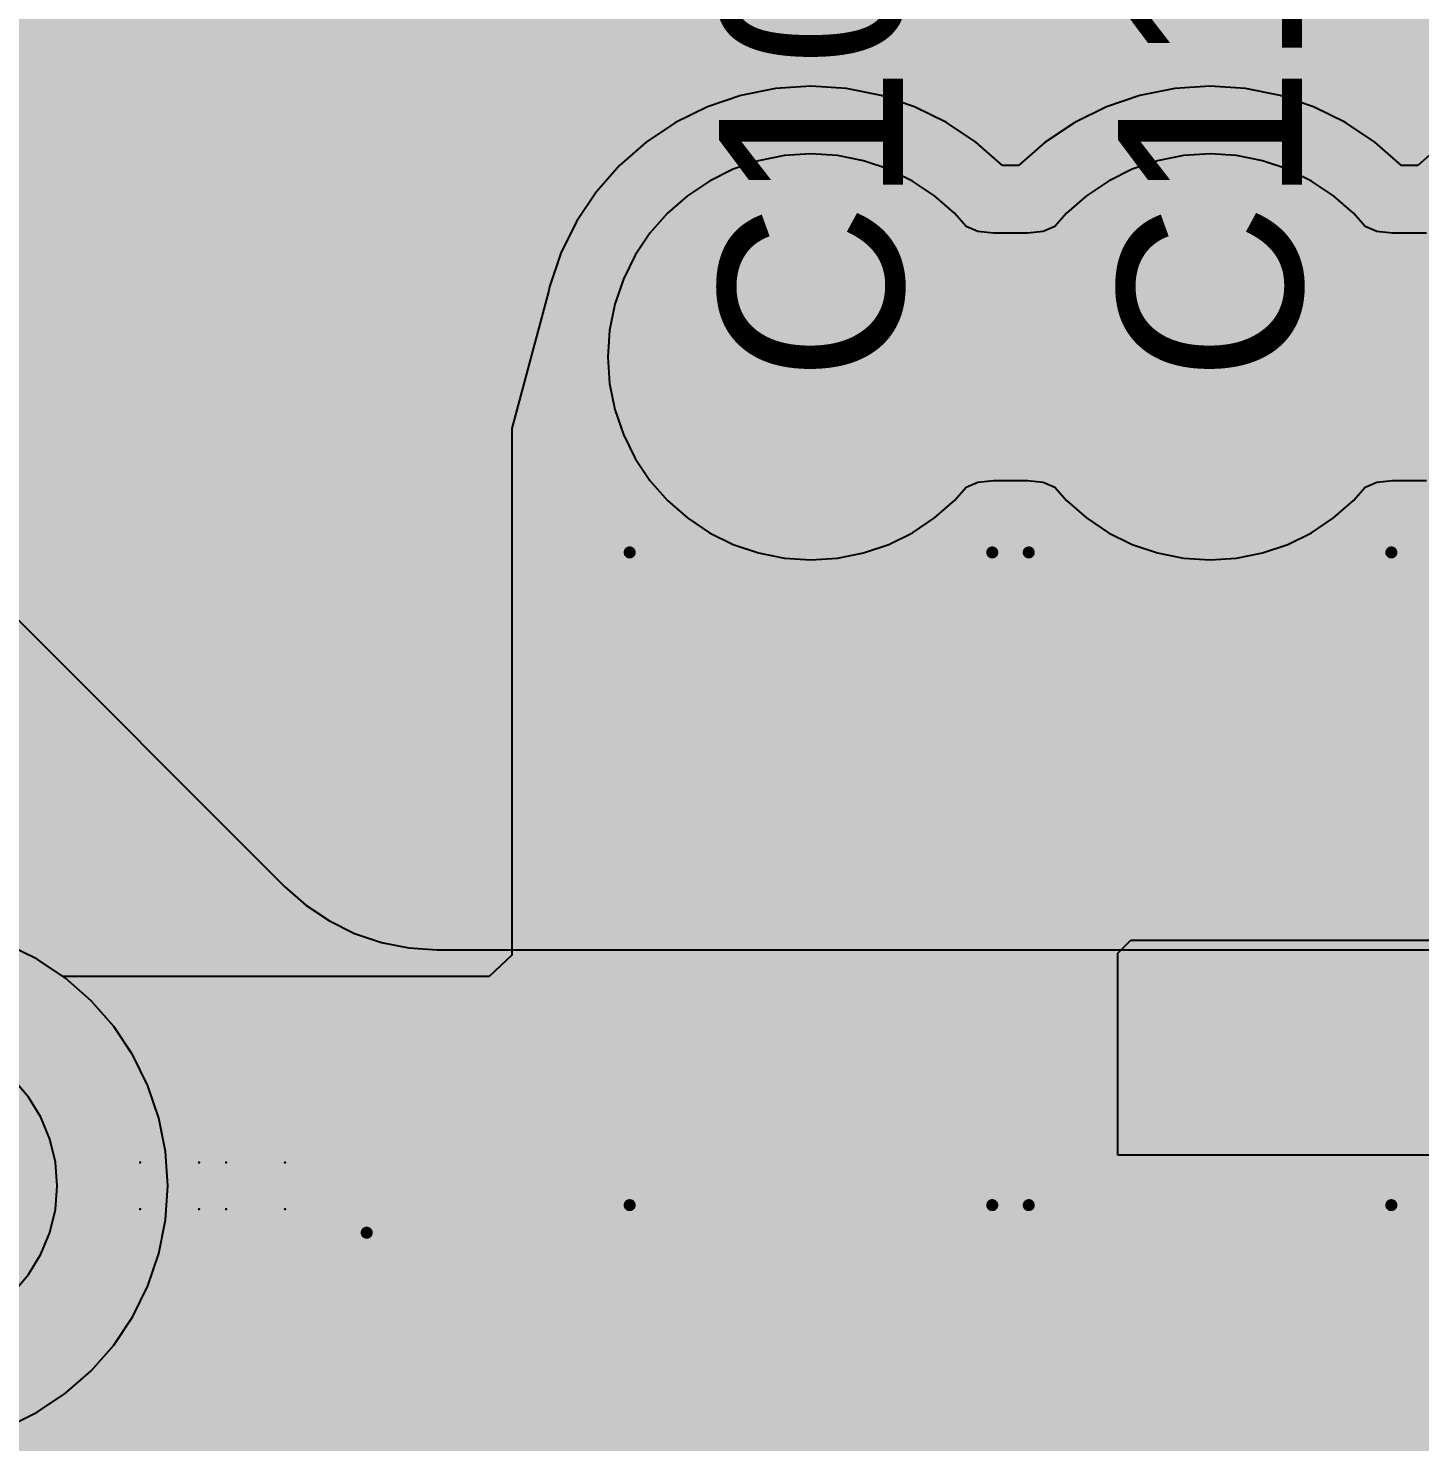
# Model space of a CAD drawing. Header units: millimetres. Extents: x 5.97 to 14.78, y 3.86 to 11.35.
# Drawn here: x 9.0425 to 9.2692, y 7.9433 to 8.1735 of the extents above; entities that cross this region are included whole.
import ezdxf

# ---------------------------------------------------------------- set-up
doc = ezdxf.new("R2010")
doc.units = ezdxf.units.MM
doc.header["$MEASUREMENT"] = 0
for name, color, linetype in [('BottomLayer', 5, 'Continuous'), ('BottomOverlay', 54, 'Continuous'), ('Mechanical13', 56, 'Continuous'), ('Mechanical15', 56, 'Continuous'), ('Mechanical2', 216, 'Continuous'), ('Mechanical4', 56, 'Continuous'), ('MidLayer1', 16, 'Continuous'), ('MidLayer2', 76, 'Continuous'), ('MultiLayer', 9, 'Continuous'), ('TopLayer', 1, 'Continuous'), ('TopOverlay', 2, 'Continuous'), ('TopPaste', 8, 'Continuous'), ('TopSolder', 216, 'Continuous')]:
    doc.layers.add(name, color=color, linetype=linetype)

# ---------------------------------------------------------------- blocks, each defined once
blk = doc.blocks.new('24_QFN_182')
at = {"layer": 'Mechanical13', "const_width": 0.00394}
for points in [[(0.08071, 0.08071), (-0.08071, 0.08071)], [(-0.08071, 0.08071), (-0.08071, -0.08071)], [(0.08071, 0.08071), (0.08071, -0.08071)], [(0.08071, -0.08071), (-0.08071, -0.08071)]]:
    blk.add_lwpolyline(points, dxfattribs=at)
at = {"layer": 'Mechanical13'}
for points, const_width in [([(-0.08169, 0.08071, 1), (-0.07972, 0.08071, 1)], 0.00197), ([(-0.08169, 0.08071, 1), (-0.07972, 0.08071, 1)], 0.00197), ([(0.07972, 0.08071, 1), (0.08169, 0.08071, 1)], 0.00197), ([(0.07972, 0.08071, 1), (0.08169, 0.08071, 1)], 0.00197), ([(-0.02559, 0.04528, 1), (-0.06496, 0.04528, 1)], 0.00394), ([(-0.06594, 0.04528, 1), (-0.06398, 0.04528, 1)], 0.00197), ([(-0.02657, 0.04528, 1), (-0.02461, 0.04528, 1)], 0.00197), ([(-0.08169, -0.08071, 1), (-0.07972, -0.08071, 1)], 0.00197), ([(-0.08169, -0.08071, 1), (-0.07972, -0.08071, 1)], 0.00197), ([(0.07972, -0.08071, 1), (0.08169, -0.08071, 1)], 0.00197), ([(0.07972, -0.08071, 1), (0.08169, -0.08071, 1)], 0.00197)]:
    blk.add_lwpolyline(points, format="xyb", close=True, dxfattribs=dict(at, const_width=const_width))
at = {"layer": 'Mechanical15'}
for points, const_width in [([(0.10236, 0.10236), (-0.10236, 0.10236)], 0.00197), ([(-0.10236, 0.10236), (-0.10236, -0.10236)], 0.00197), ([(0.10236, 0.10236), (0.10236, -0.10236)], 0.00197), ([(0, 0.01969), (0, -0.01969)], 0.00394), ([(0.01969, 0), (-0.01969, 0)], 0.00394), ([(0.10236, -0.10236), (-0.10236, -0.10236)], 0.00197)]:
    blk.add_lwpolyline(points, dxfattribs=dict(at, const_width=const_width))
for points, const_width in [([(-0.10285, 0.10236, 1), (-0.10187, 0.10236, 1)], 0.000984), ([(-0.10285, 0.10236, 1), (-0.10187, 0.10236, 1)], 0.000984), ([(0.10187, 0.10236, 1), (0.10285, 0.10236, 1)], 0.000984), ([(0.10187, 0.10236, 1), (0.10285, 0.10236, 1)], 0.000984), ([(-0.00098, 0.01969, 1), (0.00098, 0.01969, 1)], 0.00197), ([(-0.02067, 0, 1), (-0.0187, 0, 1)], 0.00197), ([(0.0187, 0, 1), (0.02067, 0, 1)], 0.00197), ([(-0.00098, -0.01969, 1), (0.00098, -0.01969, 1)], 0.00197), ([(-0.10285, -0.10236, 1), (-0.10187, -0.10236, 1)], 0.000984), ([(-0.10285, -0.10236, 1), (-0.10187, -0.10236, 1)], 0.000984), ([(0.10187, -0.10236, 1), (0.10285, -0.10236, 1)], 0.000984), ([(0.10187, -0.10236, 1), (0.10285, -0.10236, 1)], 0.000984)]:
    blk.add_lwpolyline(points, format="xyb", close=True, dxfattribs=dict(at, const_width=const_width))
at = {"layer": 'TopLayer'}
for points in [[(-0.05413, 0.06102), (-0.04429, 0.06102), (-0.05413, 0.09252), (-0.04429, 0.09252)], [(-0.03445, 0.06102), (-0.02461, 0.06102), (-0.03445, 0.09252), (-0.02461, 0.09252)], [(-0.01476, 0.06102), (-0.00492, 0.06102), (-0.01476, 0.09252), (-0.00492, 0.09252)], [(0.00492, 0.06102), (0.01476, 0.06102), (0.00492, 0.09252), (0.01476, 0.09252)], [(0.02461, 0.06102), (0.03445, 0.06102), (0.02461, 0.09252), (0.03445, 0.09252)], [(0.04429, 0.06102), (0.05413, 0.06102), (0.04429, 0.09252), (0.05413, 0.09252)], [(-0.06102, 0.04429), (-0.06102, 0.05413), (-0.09252, 0.04429), (-0.09252, 0.05413)], [(0.09252, 0.04429), (0.09252, 0.05413), (0.06102, 0.04429), (0.06102, 0.05413)], [(-0.05315, -0.05118), (0.05315, -0.05118), (-0.05315, 0.05118), (0.05315, 0.05118)], [(-0.06102, 0.02461), (-0.06102, 0.03445), (-0.09252, 0.02461), (-0.09252, 0.03445)], [(0.09252, 0.02461), (0.09252, 0.03445), (0.06102, 0.02461), (0.06102, 0.03445)], [(-0.06102, 0.00492), (-0.06102, 0.01476), (-0.09252, 0.00492), (-0.09252, 0.01476)], [(0.09252, 0.00492), (0.09252, 0.01476), (0.06102, 0.00492), (0.06102, 0.01476)], [(-0.06102, -0.01476), (-0.06102, -0.00492), (-0.09252, -0.01476), (-0.09252, -0.00492)], [(0.09252, -0.01476), (0.09252, -0.00492), (0.06102, -0.01476), (0.06102, -0.00492)], [(-0.06102, -0.03445), (-0.06102, -0.02461), (-0.09252, -0.03445), (-0.09252, -0.02461)], [(0.09252, -0.03445), (0.09252, -0.02461), (0.06102, -0.03445), (0.06102, -0.02461)], [(-0.06102, -0.05413), (-0.06102, -0.04429), (-0.09252, -0.05413), (-0.09252, -0.04429)], [(0.09252, -0.05413), (0.09252, -0.04429), (0.06102, -0.05413), (0.06102, -0.04429)], [(-0.05413, -0.09252), (-0.04429, -0.09252), (-0.05413, -0.06102), (-0.04429, -0.06102)], [(-0.03445, -0.09252), (-0.02461, -0.09252), (-0.03445, -0.06102), (-0.02461, -0.06102)], [(-0.01476, -0.09252), (-0.00492, -0.09252), (-0.01476, -0.06102), (-0.00492, -0.06102)], [(0.00492, -0.09252), (0.01476, -0.09252), (0.00492, -0.06102), (0.01476, -0.06102)], [(0.02461, -0.09252), (0.03445, -0.09252), (0.02461, -0.06102), (0.03445, -0.06102)], [(0.04429, -0.09252), (0.05413, -0.09252), (0.04429, -0.06102), (0.05413, -0.06102)]]:
    blk.add_solid(points, dxfattribs=at)
at = {"layer": 'TopOverlay'}
for points, const_width in [([(-0.10728, 0.08071, 1), (-0.11713, 0.08071, 1)], 0.01181), ([(-0.08786, 0.08661, 1), (-0.08536, 0.08661, 1)], 0.0025), ([(-0.08786, 0.08661, 1), (-0.08536, 0.08661, 1)], 0.0025), ([(-0.07113, 0.08661, 1), (-0.06863, 0.08661, 1)], 0.0025), ([(0.06863, 0.08661, 1), (0.07113, 0.08661, 1)], 0.0025), ([(0.08536, 0.08661, 1), (0.08786, 0.08661, 1)], 0.0025), ([(0.08536, 0.08661, 1), (0.08786, 0.08661, 1)], 0.0025), ([(-0.12008, 0.08071, 1), (-0.11417, 0.08071, 1)], 0.00591), ([(-0.11024, 0.08071, 1), (-0.10433, 0.08071, 1)], 0.00591), ([(-0.08786, 0.06988, 1), (-0.08536, 0.06988, 1)], 0.0025), ([(0.08536, 0.06988, 1), (0.08786, 0.06988, 1)], 0.0025), ([(-0.08786, -0.06988, 1), (-0.08536, -0.06988, 1)], 0.0025), ([(0.08536, -0.06988, 1), (0.08786, -0.06988, 1)], 0.0025), ([(-0.08786, -0.08661, 1), (-0.08536, -0.08661, 1)], 0.0025), ([(-0.08786, -0.08661, 1), (-0.08536, -0.08661, 1)], 0.0025), ([(-0.07113, -0.08661, 1), (-0.06863, -0.08661, 1)], 0.0025), ([(0.06863, -0.08661, 1), (0.07113, -0.08661, 1)], 0.0025), ([(0.08536, -0.08661, 1), (0.08786, -0.08661, 1)], 0.0025), ([(0.08536, -0.08661, 1), (0.08786, -0.08661, 1)], 0.0025)]:
    blk.add_lwpolyline(points, format="xyb", close=True, dxfattribs=dict(at, const_width=const_width))
at = {"layer": 'TopOverlay', "const_width": 0.005}
for points in [[(-0.06988, 0.08661), (-0.08661, 0.08661)], [(-0.08661, 0.08661), (-0.08661, 0.06988)], [(0.08661, 0.08661), (0.06988, 0.08661)], [(0.08661, 0.08661), (0.08661, 0.06988)], [(-0.08661, -0.06988), (-0.08661, -0.08661)], [(0.08661, -0.06988), (0.08661, -0.08661)], [(-0.06988, -0.08661), (-0.08661, -0.08661)], [(0.08661, -0.08661), (0.06988, -0.08661)]]:
    blk.add_lwpolyline(points, dxfattribs=at)
at = {"layer": 'TopPaste'}
for points in [[(-0.05713, 0.05802), (-0.04129, 0.05802), (-0.05713, 0.09552), (-0.04129, 0.09552)], [(-0.03745, 0.05802), (-0.02161, 0.05802), (-0.03745, 0.09552), (-0.02161, 0.09552)], [(-0.01776, 0.05802), (-0.00192, 0.05802), (-0.01776, 0.09552), (-0.00192, 0.09552)], [(0.00192, 0.05802), (0.01776, 0.05802), (0.00192, 0.09552), (0.01776, 0.09552)], [(0.02161, 0.05802), (0.03745, 0.05802), (0.02161, 0.09552), (0.03745, 0.09552)], [(0.04129, 0.05802), (0.05713, 0.05802), (0.04129, 0.09552), (0.05713, 0.09552)], [(-0.05802, 0.04129), (-0.05802, 0.05713), (-0.09552, 0.04129), (-0.09552, 0.05713)], [(0.09552, 0.04129), (0.09552, 0.05713), (0.05802, 0.04129), (0.05802, 0.05713)], [(-0.05615, -0.05418), (0.05615, -0.05418), (-0.05615, 0.05418), (0.05615, 0.05418)], [(-0.05802, 0.02161), (-0.05802, 0.03745), (-0.09552, 0.02161), (-0.09552, 0.03745)], [(0.09552, 0.02161), (0.09552, 0.03745), (0.05802, 0.02161), (0.05802, 0.03745)], [(-0.05802, 0.00192), (-0.05802, 0.01776), (-0.09552, 0.00192), (-0.09552, 0.01776)], [(0.09552, 0.00192), (0.09552, 0.01776), (0.05802, 0.00192), (0.05802, 0.01776)], [(-0.05802, -0.01776), (-0.05802, -0.00192), (-0.09552, -0.01776), (-0.09552, -0.00192)], [(0.09552, -0.01776), (0.09552, -0.00192), (0.05802, -0.01776), (0.05802, -0.00192)], [(-0.05802, -0.03745), (-0.05802, -0.02161), (-0.09552, -0.03745), (-0.09552, -0.02161)], [(0.09552, -0.03745), (0.09552, -0.02161), (0.05802, -0.03745), (0.05802, -0.02161)], [(-0.05802, -0.05713), (-0.05802, -0.04129), (-0.09552, -0.05713), (-0.09552, -0.04129)], [(0.09552, -0.05713), (0.09552, -0.04129), (0.05802, -0.05713), (0.05802, -0.04129)], [(-0.05713, -0.09552), (-0.04129, -0.09552), (-0.05713, -0.05802), (-0.04129, -0.05802)], [(-0.03745, -0.09552), (-0.02161, -0.09552), (-0.03745, -0.05802), (-0.02161, -0.05802)], [(-0.01776, -0.09552), (-0.00192, -0.09552), (-0.01776, -0.05802), (-0.00192, -0.05802)], [(0.00192, -0.09552), (0.01776, -0.09552), (0.00192, -0.05802), (0.01776, -0.05802)], [(0.02161, -0.09552), (0.03745, -0.09552), (0.02161, -0.05802), (0.03745, -0.05802)], [(0.04129, -0.09552), (0.05713, -0.09552), (0.04129, -0.05802), (0.05713, -0.05802)]]:
    blk.add_solid(points, dxfattribs=at)
at = {"layer": 'TopSolder'}
for points in [[(-0.05663, 0.05852), (-0.04179, 0.05852), (-0.05663, 0.09502), (-0.04179, 0.09502)], [(-0.03695, 0.05852), (-0.02211, 0.05852), (-0.03695, 0.09502), (-0.02211, 0.09502)], [(-0.01726, 0.05852), (-0.00242, 0.05852), (-0.01726, 0.09502), (-0.00242, 0.09502)], [(0.00242, 0.05852), (0.01726, 0.05852), (0.00242, 0.09502), (0.01726, 0.09502)], [(0.02211, 0.05852), (0.03695, 0.05852), (0.02211, 0.09502), (0.03695, 0.09502)], [(0.04179, 0.05852), (0.05663, 0.05852), (0.04179, 0.09502), (0.05663, 0.09502)], [(-0.05852, 0.04179), (-0.05852, 0.05663), (-0.09502, 0.04179), (-0.09502, 0.05663)], [(0.09502, 0.04179), (0.09502, 0.05663), (0.05852, 0.04179), (0.05852, 0.05663)], [(-0.05565, -0.05368), (0.05565, -0.05368), (-0.05565, 0.05368), (0.05565, 0.05368)], [(-0.05852, 0.02211), (-0.05852, 0.03695), (-0.09502, 0.02211), (-0.09502, 0.03695)], [(0.09502, 0.02211), (0.09502, 0.03695), (0.05852, 0.02211), (0.05852, 0.03695)], [(-0.05852, 0.00242), (-0.05852, 0.01726), (-0.09502, 0.00242), (-0.09502, 0.01726)], [(0.09502, 0.00242), (0.09502, 0.01726), (0.05852, 0.00242), (0.05852, 0.01726)], [(-0.05852, -0.01726), (-0.05852, -0.00242), (-0.09502, -0.01726), (-0.09502, -0.00242)], [(0.09502, -0.01726), (0.09502, -0.00242), (0.05852, -0.01726), (0.05852, -0.00242)], [(-0.05852, -0.03695), (-0.05852, -0.02211), (-0.09502, -0.03695), (-0.09502, -0.02211)], [(0.09502, -0.03695), (0.09502, -0.02211), (0.05852, -0.03695), (0.05852, -0.02211)], [(-0.05852, -0.05663), (-0.05852, -0.04179), (-0.09502, -0.05663), (-0.09502, -0.04179)], [(0.09502, -0.05663), (0.09502, -0.04179), (0.05852, -0.05663), (0.05852, -0.04179)], [(-0.05663, -0.09502), (-0.04179, -0.09502), (-0.05663, -0.05852), (-0.04179, -0.05852)], [(-0.03695, -0.09502), (-0.02211, -0.09502), (-0.03695, -0.05852), (-0.02211, -0.05852)], [(-0.01726, -0.09502), (-0.00242, -0.09502), (-0.01726, -0.05852), (-0.00242, -0.05852)], [(0.00242, -0.09502), (0.01726, -0.09502), (0.00242, -0.05852), (0.01726, -0.05852)], [(0.02211, -0.09502), (0.03695, -0.09502), (0.02211, -0.05852), (0.03695, -0.05852)], [(0.04179, -0.09502), (0.05663, -0.09502), (0.04179, -0.05852), (0.05663, -0.05852)]]:
    blk.add_solid(points, dxfattribs=at)
blk = doc.blocks.new('0603C_216')
at = {"layer": 'Mechanical13', "const_width": 0.00394}
for points in [[(-0.03346, -0.01772), (-0.03346, 0.01772)], [(0.03346, 0.01772), (-0.03346, 0.01772)], [(0.03346, -0.01772), (0.03346, 0.01772)], [(0.03346, -0.01772), (-0.03346, -0.01772)]]:
    blk.add_lwpolyline(points, dxfattribs=at)
at = {"layer": 'Mechanical13', "const_width": 0.00197}
for points in [[(-0.03445, 0.01772, 1), (-0.03248, 0.01772, 1)], [(-0.03445, 0.01772, 1), (-0.03248, 0.01772, 1)], [(0.03248, 0.01772, 1), (0.03445, 0.01772, 1)], [(0.03248, 0.01772, 1), (0.03445, 0.01772, 1)], [(-0.03445, -0.01772, 1), (-0.03248, -0.01772, 1)], [(-0.03445, -0.01772, 1), (-0.03248, -0.01772, 1)], [(0.03248, -0.01772, 1), (0.03445, -0.01772, 1)], [(0.03248, -0.01772, 1), (0.03445, -0.01772, 1)]]:
    blk.add_lwpolyline(points, format="xyb", close=True, dxfattribs=at)
at = {"layer": 'Mechanical15'}
for points, const_width in [([(-0.05315, -0.02953), (-0.05315, 0.02953)], 0.00197), ([(0.05315, 0.02953), (-0.05315, 0.02953)], 0.00197), ([(0.05315, -0.02953), (0.05315, 0.02953)], 0.00197), ([(0, -0.01772), (0, 0.01772)], 0.00394), ([(0.01772, 0), (-0.01772, 0)], 0.00394), ([(0.05315, -0.02953), (-0.05315, -0.02953)], 0.00197)]:
    blk.add_lwpolyline(points, dxfattribs=dict(at, const_width=const_width))
for points, const_width in [([(-0.05364, 0.02953, 1), (-0.05266, 0.02953, 1)], 0.000984), ([(-0.05364, 0.02953, 1), (-0.05266, 0.02953, 1)], 0.000984), ([(0.05266, 0.02953, 1), (0.05364, 0.02953, 1)], 0.000984), ([(0.05266, 0.02953, 1), (0.05364, 0.02953, 1)], 0.000984), ([(-0.00098, 0.01772, 1), (0.00098, 0.01772, 1)], 0.00197), ([(-0.0187, 0, 1), (-0.01673, 0, 1)], 0.00197), ([(0.01673, 0, 1), (0.0187, 0, 1)], 0.00197), ([(-0.00098, -0.01772, 1), (0.00098, -0.01772, 1)], 0.00197), ([(-0.05364, -0.02953, 1), (-0.05266, -0.02953, 1)], 0.000984), ([(-0.05364, -0.02953, 1), (-0.05266, -0.02953, 1)], 0.000984), ([(0.05266, -0.02953, 1), (0.05364, -0.02953, 1)], 0.000984), ([(0.05266, -0.02953, 1), (0.05364, -0.02953, 1)], 0.000984)]:
    blk.add_lwpolyline(points, format="xyb", close=True, dxfattribs=dict(at, const_width=const_width))
at = {"layer": 'TopLayer'}
for points in [[(-0.00984, -0.0187), (-0.00984, 0.0187), (-0.04331, -0.0187), (-0.04331, 0.0187)], [(0.04331, -0.0187), (0.04331, 0.0187), (0.00984, -0.0187), (0.00984, 0.0187)]]:
    blk.add_solid(points, dxfattribs=at)
at = {"layer": 'TopOverlay', "const_width": 0.00394}
for points in [[(0.05315, 0.02362), (-0.05315, 0.02362)], [(-0.05315, -0.02362), (-0.05315, 0.02362)], [(0.05315, -0.02362), (0.05315, 0.02362)], [(0.05315, -0.02362), (-0.05315, -0.02362)]]:
    blk.add_lwpolyline(points, dxfattribs=at)
at = {"layer": 'TopOverlay', "const_width": 0.00197}
for points in [[(-0.05413, 0.02362, 1), (-0.05217, 0.02362, 1)], [(-0.05413, 0.02362, 1), (-0.05217, 0.02362, 1)], [(0.05217, 0.02362, 1), (0.05413, 0.02362, 1)], [(0.05217, 0.02362, 1), (0.05413, 0.02362, 1)], [(-0.05413, -0.02362, 1), (-0.05217, -0.02362, 1)], [(-0.05413, -0.02362, 1), (-0.05217, -0.02362, 1)], [(0.05217, -0.02362, 1), (0.05413, -0.02362, 1)], [(0.05217, -0.02362, 1), (0.05413, -0.02362, 1)]]:
    blk.add_lwpolyline(points, format="xyb", close=True, dxfattribs=at)
at = {"layer": 'TopPaste'}
for points in [[(-0.00684, -0.0217), (-0.00684, 0.0217), (-0.04631, -0.0217), (-0.04631, 0.0217)], [(0.04631, -0.0217), (0.04631, 0.0217), (0.00684, -0.0217), (0.00684, 0.0217)]]:
    blk.add_solid(points, dxfattribs=at)
at = {"layer": 'TopSolder'}
for points in [[(-0.00734, -0.0212), (-0.00734, 0.0212), (-0.04581, -0.0212), (-0.04581, 0.0212)], [(0.04581, -0.0212), (0.04581, 0.0212), (0.00734, -0.0212), (0.00734, 0.0212)]]:
    blk.add_solid(points, dxfattribs=at)
blk = doc.blocks.new('0603C_218')
at = {"layer": 'Mechanical13', "const_width": 0.00394}
for points in [[(-0.03346, -0.01772), (-0.03346, 0.01772)], [(0.03346, 0.01772), (-0.03346, 0.01772)], [(0.03346, -0.01772), (0.03346, 0.01772)], [(0.03346, -0.01772), (-0.03346, -0.01772)]]:
    blk.add_lwpolyline(points, dxfattribs=at)
at = {"layer": 'Mechanical13', "const_width": 0.00197}
for points in [[(-0.03445, 0.01772, 1), (-0.03248, 0.01772, 1)], [(-0.03445, 0.01772, 1), (-0.03248, 0.01772, 1)], [(0.03248, 0.01772, 1), (0.03445, 0.01772, 1)], [(0.03248, 0.01772, 1), (0.03445, 0.01772, 1)], [(-0.03445, -0.01772, 1), (-0.03248, -0.01772, 1)], [(-0.03445, -0.01772, 1), (-0.03248, -0.01772, 1)], [(0.03248, -0.01772, 1), (0.03445, -0.01772, 1)], [(0.03248, -0.01772, 1), (0.03445, -0.01772, 1)]]:
    blk.add_lwpolyline(points, format="xyb", close=True, dxfattribs=at)
at = {"layer": 'Mechanical15'}
for points, const_width in [([(-0.05315, -0.02953), (-0.05315, 0.02953)], 0.00197), ([(0.05315, 0.02953), (-0.05315, 0.02953)], 0.00197), ([(0.05315, -0.02953), (0.05315, 0.02953)], 0.00197), ([(0, -0.01772), (0, 0.01772)], 0.00394), ([(0.01772, 0), (-0.01772, 0)], 0.00394), ([(0.05315, -0.02953), (-0.05315, -0.02953)], 0.00197)]:
    blk.add_lwpolyline(points, dxfattribs=dict(at, const_width=const_width))
for points, const_width in [([(-0.05364, 0.02953, 1), (-0.05266, 0.02953, 1)], 0.000984), ([(-0.05364, 0.02953, 1), (-0.05266, 0.02953, 1)], 0.000984), ([(0.05266, 0.02953, 1), (0.05364, 0.02953, 1)], 0.000984), ([(0.05266, 0.02953, 1), (0.05364, 0.02953, 1)], 0.000984), ([(-0.00098, 0.01772, 1), (0.00098, 0.01772, 1)], 0.00197), ([(-0.0187, 0, 1), (-0.01673, 0, 1)], 0.00197), ([(0.01673, 0, 1), (0.0187, 0, 1)], 0.00197), ([(-0.00098, -0.01772, 1), (0.00098, -0.01772, 1)], 0.00197), ([(-0.05364, -0.02953, 1), (-0.05266, -0.02953, 1)], 0.000984), ([(-0.05364, -0.02953, 1), (-0.05266, -0.02953, 1)], 0.000984), ([(0.05266, -0.02953, 1), (0.05364, -0.02953, 1)], 0.000984), ([(0.05266, -0.02953, 1), (0.05364, -0.02953, 1)], 0.000984)]:
    blk.add_lwpolyline(points, format="xyb", close=True, dxfattribs=dict(at, const_width=const_width))
at = {"layer": 'TopLayer'}
for points in [[(-0.00984, -0.0187), (-0.00984, 0.0187), (-0.04331, -0.0187), (-0.04331, 0.0187)], [(0.04331, -0.0187), (0.04331, 0.0187), (0.00984, -0.0187), (0.00984, 0.0187)]]:
    blk.add_solid(points, dxfattribs=at)
at = {"layer": 'TopOverlay', "const_width": 0.00394}
for points in [[(0.05315, 0.02362), (-0.05315, 0.02362)], [(-0.05315, -0.02362), (-0.05315, 0.02362)], [(0.05315, -0.02362), (0.05315, 0.02362)], [(0.05315, -0.02362), (-0.05315, -0.02362)]]:
    blk.add_lwpolyline(points, dxfattribs=at)
at = {"layer": 'TopOverlay', "const_width": 0.00197}
for points in [[(-0.05413, 0.02362, 1), (-0.05217, 0.02362, 1)], [(-0.05413, 0.02362, 1), (-0.05217, 0.02362, 1)], [(0.05217, 0.02362, 1), (0.05413, 0.02362, 1)], [(0.05217, 0.02362, 1), (0.05413, 0.02362, 1)], [(-0.05413, -0.02362, 1), (-0.05217, -0.02362, 1)], [(-0.05413, -0.02362, 1), (-0.05217, -0.02362, 1)], [(0.05217, -0.02362, 1), (0.05413, -0.02362, 1)], [(0.05217, -0.02362, 1), (0.05413, -0.02362, 1)]]:
    blk.add_lwpolyline(points, format="xyb", close=True, dxfattribs=at)
at = {"layer": 'TopPaste'}
for points in [[(-0.00684, -0.0217), (-0.00684, 0.0217), (-0.04631, -0.0217), (-0.04631, 0.0217)], [(0.04631, -0.0217), (0.04631, 0.0217), (0.00684, -0.0217), (0.00684, 0.0217)]]:
    blk.add_solid(points, dxfattribs=at)
at = {"layer": 'TopSolder'}
for points in [[(-0.00734, -0.0212), (-0.00734, 0.0212), (-0.04581, -0.0212), (-0.04581, 0.0212)], [(0.04581, -0.0212), (0.04581, 0.0212), (0.00734, -0.0212), (0.00734, 0.0212)]]:
    blk.add_solid(points, dxfattribs=at)
blk = doc.blocks.new('2____LP_244')
at = {"layer": 'TopLayer', "const_width": 0.0002}
for points in [[(-0.0119, 0.0038, 1), (-0.0117, 0.0038, 1)], [(-0.0023, 0.0038, 1), (-0.0021, 0.0038, 1)], [(0.0021, 0.0038, 1), (0.0023, 0.0038, 1)], [(0.0117, 0.0038, 1), (0.0119, 0.0038, 1)], [(-0.0119, -0.0038, 1), (-0.0117, -0.0038, 1)], [(-0.0023, -0.0038, 1), (-0.0021, -0.0038, 1)], [(0.0021, -0.0038, 1), (0.0023, -0.0038, 1)], [(0.0117, -0.0038, 1), (0.0119, -0.0038, 1)]]:
    blk.add_lwpolyline(points, format="xyb", close=True, dxfattribs=at)
at = {"layer": 'TopLayer'}
for points in [[(-0.012, -0.0038), (-0.002, -0.0038), (-0.012, 0.0038), (-0.002, 0.0038)], [(-0.0118, -0.004), (-0.0022, -0.004), (-0.0118, 0.004), (-0.0022, 0.004)], [(0.002, -0.0038), (0.012, -0.0038), (0.002, 0.0038), (0.012, 0.0038)], [(0.0022, -0.004), (0.0118, -0.004), (0.0022, 0.004), (0.0118, 0.004)]]:
    blk.add_solid(points, dxfattribs=at)
at = {"layer": 'TopPaste', "const_width": 0.0032}
for points in [[(-0.0134, 0.0038, 1), (-0.0102, 0.0038, 1)], [(-0.0038, 0.0038, 1), (-0.0006, 0.0038, 1)], [(0.0006, 0.0038, 1), (0.0038, 0.0038, 1)], [(0.0102, 0.0038, 1), (0.0134, 0.0038, 1)], [(-0.0134, -0.0038, 1), (-0.0102, -0.0038, 1)], [(-0.0038, -0.0038, 1), (-0.0006, -0.0038, 1)], [(0.0006, -0.0038, 1), (0.0038, -0.0038, 1)], [(0.0102, -0.0038, 1), (0.0134, -0.0038, 1)]]:
    blk.add_lwpolyline(points, format="xyb", close=True, dxfattribs=at)
at = {"layer": 'TopPaste'}
for points in [[(-0.0118, -0.007), (-0.0022, -0.007), (-0.0118, 0.007), (-0.0022, 0.007)], [(0.0022, -0.007), (0.0118, -0.007), (0.0022, 0.007), (0.0118, 0.007)], [(-0.015, -0.0038), (0.001, -0.0038), (-0.015, 0.0038), (0.001, 0.0038)], [(-0.001, -0.0038), (0.015, -0.0038), (-0.001, 0.0038), (0.015, 0.0038)]]:
    blk.add_solid(points, dxfattribs=at)

msp = doc.modelspace()

# ---------------------------------------------------------------- linework, layer by layer
at = {"layer": 'BottomLayer'}
for p, q in [((9.03559, 8.08241), (9.08429, 8.0337)), ((9.08429, 8.0337), (9.08774, 8.03068)), ((9.08774, 8.03068), (9.09156, 8.02813)), ((9.09156, 8.02813), (9.09567, 8.0261)), ((9.09567, 8.0261), (9.10002, 8.02463)), ((9.04396, 8.02189), (9.03896, 8.02435)), ((9.10002, 8.02463), (9.10452, 8.02373)), ((9.10452, 8.02373), (9.10909, 8.02343)), ((9.10909, 8.02343), (9.28916, 8.02343)), ((9.04859, 8.01879), (9.04396, 8.02189)), ((9.05278, 8.01512), (9.04859, 8.01879)), ((9.05645, 8.01093), (9.05278, 8.01512)), ((9.05955, 8.0063), (9.05645, 8.01093)), ((9.06201, 8.0013), (9.05955, 8.0063)), ((9.0638, 7.99602), (9.06201, 8.0013)), ((9.06489, 7.99056), (9.0638, 7.99602)), ((9.06525, 7.985), (9.06489, 7.99056)), ((9.06489, 7.97944), (9.06525, 7.985)), ((9.0638, 7.97398), (9.06489, 7.97944)), ((9.06201, 7.9687), (9.0638, 7.97398)), ((9.05955, 7.9637), (9.06201, 7.9687)), ((9.05645, 7.95907), (9.05955, 7.9637)), ((9.05278, 7.95488), (9.05645, 7.95907)), ((9.04859, 7.95121), (9.05278, 7.95488)), ((9.04396, 7.94811), (9.04859, 7.95121)), ((9.03896, 7.94565), (9.04396, 7.94811))]:
    msp.add_line(p, q, dxfattribs=at)
at = {"layer": 'BottomLayer', "const_width": 0.01}
for points in [[(9.04752, 8.12008), (9.04752, 8.22551)], [(9.08689, 8.10617), (9.08689, 8.22551)], [(9.12626, 8.18134), (9.1576, 8.15)], [(9.16563, 8.17904), (9.17666, 8.168)], [(9.17666, 8.168), (9.462, 8.168)], [(9.1576, 8.15), (9.43625, 8.15)], [(9.04752, 8.12008), (9.10909, 8.05851)], [(9.08689, 8.10617), (9.10905, 8.08401)], [(9.10905, 8.08401), (9.43315, 8.08401)], [(9.10909, 8.05851), (9.42, 8.05851)]]:
    msp.add_lwpolyline(points, dxfattribs=at)
at = {"layer": 'BottomLayer'}
for points, const_width in [([(9.17416, 8.168, 1), (9.17916, 8.168, 1)], 0.005), ([(9.17416, 8.168, 1), (9.17916, 8.168, 1)], 0.005), ([(9.1551, 8.15, 1), (9.1601, 8.15, 1)], 0.005), ([(9.1551, 8.15, 1), (9.1601, 8.15, 1)], 0.005), ([(9.163, 8.12, 1), (9.177, 8.12, 1)], 0.014), ([(9.228, 8.12, 1), (9.242, 8.12, 1)], 0.014), ([(9.04502, 8.12008, 1), (9.05002, 8.12008, 1)], 0.005), ([(9.04502, 8.12008, 1), (9.05002, 8.12008, 1)], 0.005), ([(9.08439, 8.10617, 1), (9.08939, 8.10617, 1)], 0.005), ([(9.08439, 8.10617, 1), (9.08939, 8.10617, 1)], 0.005), ([(9.10655, 8.08401, 1), (9.11155, 8.08401, 1)], 0.005), ([(9.10655, 8.08401, 1), (9.11155, 8.08401, 1)], 0.005), ([(9.10659, 8.05851, 1), (9.11159, 8.05851, 1)], 0.005), ([(9.10659, 8.05851, 1), (9.11159, 8.05851, 1)], 0.005)]:
    msp.add_lwpolyline(points, format="xyb", close=True, dxfattribs=dict(at, const_width=const_width))
at = {"layer": 'BottomOverlay', "const_width": 0.014}
msp.add_lwpolyline([(9.08, 7.14), (9.08013, 8.145)], dxfattribs=at)
at = {"layer": 'BottomOverlay', "const_width": 0.007}
msp.add_lwpolyline([(9.07663, 8.145, 1), (9.08363, 8.145, 1)], format="xyb", close=True, dxfattribs=at)
at = {"layer": 'Mechanical2'}
msp.add_solid([(8.89806, 7.65342), (9.31, 7.65342), (8.89806, 8.37647), (9.31, 8.37647)], dxfattribs=at)
at = {"layer": 'Mechanical4', "const_width": 0.02}
msp.add_lwpolyline([(9.08, 4.43), (9.08, 9.43)], dxfattribs=at)
at = {"layer": 'MidLayer1', "const_width": 0.021}
for points in [[(9.1595, 8.12, 1), (9.1805, 8.12, 1)], [(9.2245, 8.12, 1), (9.2455, 8.12, 1)]]:
    msp.add_lwpolyline(points, format="xyb", close=True, dxfattribs=at)
at = {"layer": 'MidLayer2'}
for p, q in [((9.16144, 8.15194), (9.15734, 8.15055)), ((9.16568, 8.15279), (9.16144, 8.15194)), ((9.17, 8.15307), (9.16568, 8.15279)), ((9.17432, 8.15279), (9.17, 8.15307)), ((9.17856, 8.15194), (9.17432, 8.15279)), ((9.18266, 8.15055), (9.17856, 8.15194)), ((9.22644, 8.15194), (9.22234, 8.15055)), ((9.23068, 8.15279), (9.22644, 8.15194)), ((9.235, 8.15307), (9.23068, 8.15279)), ((9.23932, 8.15279), (9.235, 8.15307)), ((9.24356, 8.15194), (9.23932, 8.15279)), ((9.24766, 8.15055), (9.24356, 8.15194)), ((9.15734, 8.15055), (9.15346, 8.14864)), ((9.18654, 8.14864), (9.18266, 8.15055)), ((9.22234, 8.15055), (9.21846, 8.14864)), ((9.25154, 8.14864), (9.24766, 8.15055)), ((9.15346, 8.14864), (9.14987, 8.14624)), ((9.19013, 8.14624), (9.18654, 8.14864)), ((9.21846, 8.14864), (9.21487, 8.14624)), ((9.25513, 8.14624), (9.25154, 8.14864)), ((9.14987, 8.14624), (9.14662, 8.14338)), ((9.19338, 8.14338), (9.19013, 8.14624)), ((9.21487, 8.14624), (9.21162, 8.14338)), ((9.25838, 8.14338), (9.25513, 8.14624)), ((9.14662, 8.14338), (9.14376, 8.14013)), ((9.19529, 8.14121), (9.19338, 8.14338)), ((9.21162, 8.14338), (9.20971, 8.14121)), ((9.26029, 8.14121), (9.25838, 8.14338)), ((9.14376, 8.14013), (9.14136, 8.13654)), ((9.19717, 8.14042), (9.19529, 8.14121)), ((9.19972, 8.14013), (9.19717, 8.14042)), ((9.20528, 8.14013), (9.19972, 8.14013)), ((9.20783, 8.14042), (9.20528, 8.14013)), ((9.20971, 8.14121), (9.20783, 8.14042)), ((9.26217, 8.14042), (9.26029, 8.14121)), ((9.26472, 8.14013), (9.26217, 8.14042)), ((9.27028, 8.14013), (9.26472, 8.14013)), ((9.14136, 8.13654), (9.13945, 8.13266)), ((9.13945, 8.13266), (9.13806, 8.12856)), ((9.13806, 8.12856), (9.13721, 8.12432)), ((9.13721, 8.12432), (9.13693, 8.12)), ((9.13693, 8.12), (9.13721, 8.11568)), ((9.13721, 8.11568), (9.13806, 8.11144)), ((9.13806, 8.11144), (9.13945, 8.10734)), ((9.13945, 8.10734), (9.14136, 8.10346)), ((9.14136, 8.10346), (9.14376, 8.09987)), ((9.14376, 8.09987), (9.14662, 8.09662)), ((9.19338, 8.09662), (9.19529, 8.09879)), ((9.19529, 8.09879), (9.19717, 8.09958)), ((9.19717, 8.09958), (9.19972, 8.09987)), ((9.19972, 8.09987), (9.20528, 8.09987)), ((9.20528, 8.09987), (9.20783, 8.09958)), ((9.20783, 8.09958), (9.20971, 8.09879)), ((9.20971, 8.09879), (9.21162, 8.09662)), ((9.25838, 8.09662), (9.26029, 8.09879)), ((9.26029, 8.09879), (9.26217, 8.09958)), ((9.26217, 8.09958), (9.26472, 8.09987)), ((9.26472, 8.09987), (9.27028, 8.09987)), ((9.14662, 8.09662), (9.14987, 8.09376)), ((9.19013, 8.09376), (9.19338, 8.09662)), ((9.21162, 8.09662), (9.21487, 8.09376)), ((9.25513, 8.09376), (9.25838, 8.09662)), ((9.14987, 8.09376), (9.15346, 8.09136)), ((9.18654, 8.09136), (9.19013, 8.09376)), ((9.21487, 8.09376), (9.21846, 8.09136)), ((9.25154, 8.09136), (9.25513, 8.09376)), ((9.15346, 8.09136), (9.15734, 8.08945)), ((9.15734, 8.08945), (9.16144, 8.08806)), ((9.17856, 8.08806), (9.18266, 8.08945)), ((9.18266, 8.08945), (9.18654, 8.09136)), ((9.21846, 8.09136), (9.22234, 8.08945)), ((9.22234, 8.08945), (9.22644, 8.08806)), ((9.24356, 8.08806), (9.24766, 8.08945)), ((9.24766, 8.08945), (9.25154, 8.09136)), ((9.16144, 8.08806), (9.16568, 8.08721)), ((9.16568, 8.08721), (9.17, 8.08693)), ((9.17, 8.08693), (9.17432, 8.08721)), ((9.17432, 8.08721), (9.17856, 8.08806)), ((9.22644, 8.08806), (9.23068, 8.08721)), ((9.23068, 8.08721), (9.235, 8.08693)), ((9.235, 8.08693), (9.23932, 8.08721)), ((9.23932, 8.08721), (9.24356, 8.08806)), ((9.04254, 7.99945), (9.04004, 8.00238)), ((9.04456, 7.99616), (9.04254, 7.99945)), ((9.04603, 7.99259), (9.04456, 7.99616)), ((9.04694, 7.98884), (9.04603, 7.99259)), ((9.04724, 7.985), (9.04694, 7.98884)), ((9.04694, 7.98116), (9.04724, 7.985)), ((9.04603, 7.97741), (9.04694, 7.98116)), ((9.04456, 7.97384), (9.04603, 7.97741)), ((9.04254, 7.97055), (9.04456, 7.97384)), ((9.04004, 7.96762), (9.04254, 7.97055))]:
    msp.add_line(p, q, dxfattribs=at)
at = {"layer": 'MidLayer2', "const_width": 0.021}
for points in [[(9.1595, 8.12, 1), (9.1805, 8.12, 1)], [(9.2245, 8.12, 1), (9.2455, 8.12, 1)]]:
    msp.add_lwpolyline(points, format="xyb", close=True, dxfattribs=at)
at = {"layer": 'MultiLayer', "const_width": 0.021}
for points in [[(9.1595, 8.12, 1), (9.1805, 8.12, 1)], [(9.2245, 8.12, 1), (9.2455, 8.12, 1)]]:
    msp.add_lwpolyline(points, format="xyb", close=True, dxfattribs=at)
at = {"layer": 'TopLayer'}
for p, q in [((9.16424, 8.16372), (9.15859, 8.16259)), ((9.17, 8.16409), (9.16424, 8.16372)), ((9.17576, 8.16372), (9.17, 8.16409)), ((9.18141, 8.16259), (9.17576, 8.16372)), ((9.22924, 8.16372), (9.22359, 8.16259)), ((9.235, 8.16409), (9.22924, 8.16372)), ((9.24076, 8.16372), (9.235, 8.16409)), ((9.24641, 8.16259), (9.24076, 8.16372)), ((9.15313, 8.16074), (9.14795, 8.15819)), ((9.15859, 8.16259), (9.15313, 8.16074)), ((9.18687, 8.16074), (9.18141, 8.16259)), ((9.19205, 8.15819), (9.18687, 8.16074)), ((9.21813, 8.16074), (9.21295, 8.15819)), ((9.22359, 8.16259), (9.21813, 8.16074)), ((9.25187, 8.16074), (9.24641, 8.16259)), ((9.25705, 8.15819), (9.25187, 8.16074)), ((9.14795, 8.15819), (9.14316, 8.15498)), ((9.19684, 8.15498), (9.19205, 8.15819)), ((9.21295, 8.15819), (9.20816, 8.15498)), ((9.26184, 8.15498), (9.25705, 8.15819)), ((9.14316, 8.15498), (9.13882, 8.15118)), ((9.20118, 8.15118), (9.19684, 8.15498)), ((9.20816, 8.15498), (9.20382, 8.15118)), ((9.26618, 8.15118), (9.26184, 8.15498)), ((9.27316, 8.15498), (9.26882, 8.15118)), ((9.13882, 8.15118), (9.13502, 8.14684)), ((9.20382, 8.15118), (9.20118, 8.15118)), ((9.26882, 8.15118), (9.26618, 8.15118)), ((9.13502, 8.14684), (9.13181, 8.14205)), ((9.13181, 8.14205), (9.12926, 8.13687)), ((9.12926, 8.13687), (9.12741, 8.13141)), ((9.12729, 8.13083), (9.1213, 8.10831)), ((9.12741, 8.13141), (9.12729, 8.13083)), ((9.1213, 8.10831), (9.1213, 8.10831)), ((9.1213, 8.10831), (9.1213, 8.02258)), ((9.22, 8.02288), (9.22212, 8.025)), ((9.22212, 8.025), (9.4, 8.025)), ((9.04396, 8.02189), (9.03896, 8.02435)), ((9.1213, 8.02258), (9.11756, 8.01907)), ((9.22, 7.99), (9.22, 8.02288)), ((9.04817, 8.01907), (9.04396, 8.02189)), ((9.06547, 8.01907), (9.04817, 8.01907)), ((9.06573, 8.01909), (9.06547, 8.01907)), ((9.07933, 8.01909), (9.06573, 8.01909)), ((9.07959, 8.01907), (9.07933, 8.01909)), ((9.11756, 8.01907), (9.07959, 8.01907)), ((9.4, 7.99), (9.22, 7.99))]:
    msp.add_line(p, q, dxfattribs=at)
for points, const_width in [([(9.163, 8.12, 1), (9.177, 8.12, 1)], 0.014), ([(9.228, 8.12, 1), (9.242, 8.12, 1)], 0.014), ([(9.167, 8.12, 1), (9.173, 8.12, 1)], 0.006), ([(9.232, 8.12, 1), (9.238, 8.12, 1)], 0.006), ([(9.167, 8.06157, 1), (9.173, 8.06157, 1)], 0.006), ([(9.1675, 8.06157, 1), (9.1725, 8.06157, 1)], 0.005), ([(9.232, 8.06157, 1), (9.238, 8.06157, 1)], 0.006), ([(9.1675, 8.06, 1), (9.1725, 8.06, 1)], 0.005), ([(9.1675, 8.01, 1), (9.1725, 8.01, 1)], 0.005), ([(9.22703, 8.00295, 1), (9.23203, 8.00295, 1)], 0.005), ([(9.18766, 7.98984, 1), (9.19266, 7.98984, 1)], 0.005), ([(9.18766, 7.98984, 1), (9.19266, 7.98984, 1)], 0.005), ([(9.06353, 7.985, 1), (9.06753, 7.985, 1)], 0.004), ([(9.07753, 7.985, 1), (9.08153, 7.985, 1)], 0.004), ([(9.11556, 7.985, 1), (9.11956, 7.985, 1)], 0.004), ([(9.11556, 7.985, 1), (9.11956, 7.985, 1)], 0.004), ([(9.14879, 7.95921, 1), (9.15279, 7.95921, 1)], 0.004), ([(9.14879, 7.95177, 1), (9.15279, 7.95177, 1)], 0.004), ([(9.14879, 7.95177, 1), (9.15279, 7.95177, 1)], 0.004), ([(9.18766, 7.95177, 1), (9.19266, 7.95177, 1)], 0.005), ([(9.22703, 7.95177, 1), (9.23203, 7.95177, 1)], 0.005)]:
    msp.add_lwpolyline(points, format="xyb", close=True, dxfattribs=dict(at, const_width=const_width))
for points, const_width in [([(9.17, 8.06157), (9.17, 8.12)], 0.012), ([(9.235, 8.06157), (9.235, 8.12)], 0.012), ([(9.17, 8.06), (9.17, 8.06157)], 0.01), ([(9.17, 8.01), (9.19016, 7.98984)], 0.01), ([(9.22953, 7.95177), (9.22953, 8.00295)], 0.01), ([(9.19016, 7.95177), (9.19016, 7.98984)], 0.01), ([(9.02266, 7.985), (9.06553, 7.985)], 0.008), ([(9.07953, 7.985), (9.11756, 7.985)], 0.008), ([(9.11756, 7.985), (9.15079, 7.95177)], 0.008), ([(9.15079, 7.95177), (9.15079, 7.95921)], 0.008)]:
    msp.add_lwpolyline(points, dxfattribs=dict(at, const_width=const_width))

# ---------------------------------------------------------------- block references
for name, p, rotation in [('0603C_216', (9.17, 8.035), 90), ('0603C_218', (9.235, 8.035), 90), ('2____LP_244', (9.07253, 7.985), 180), ('24_QFN_182', (9.2, 7.875), 180)]:
    msp.add_blockref(name, p, dxfattribs=dict(rotation=rotation))

# ---------------------------------------------------------------- texts
at = {"layer": 'TopOverlay'}
for s, p in [('C10', (9.185, 8.116)), ('C11', (9.25, 8.116))]:
    msp.add_text(s, height=0.03, rotation=90, dxfattribs=at).set_placement(p)

doc.saveas('drawing.dxf')
